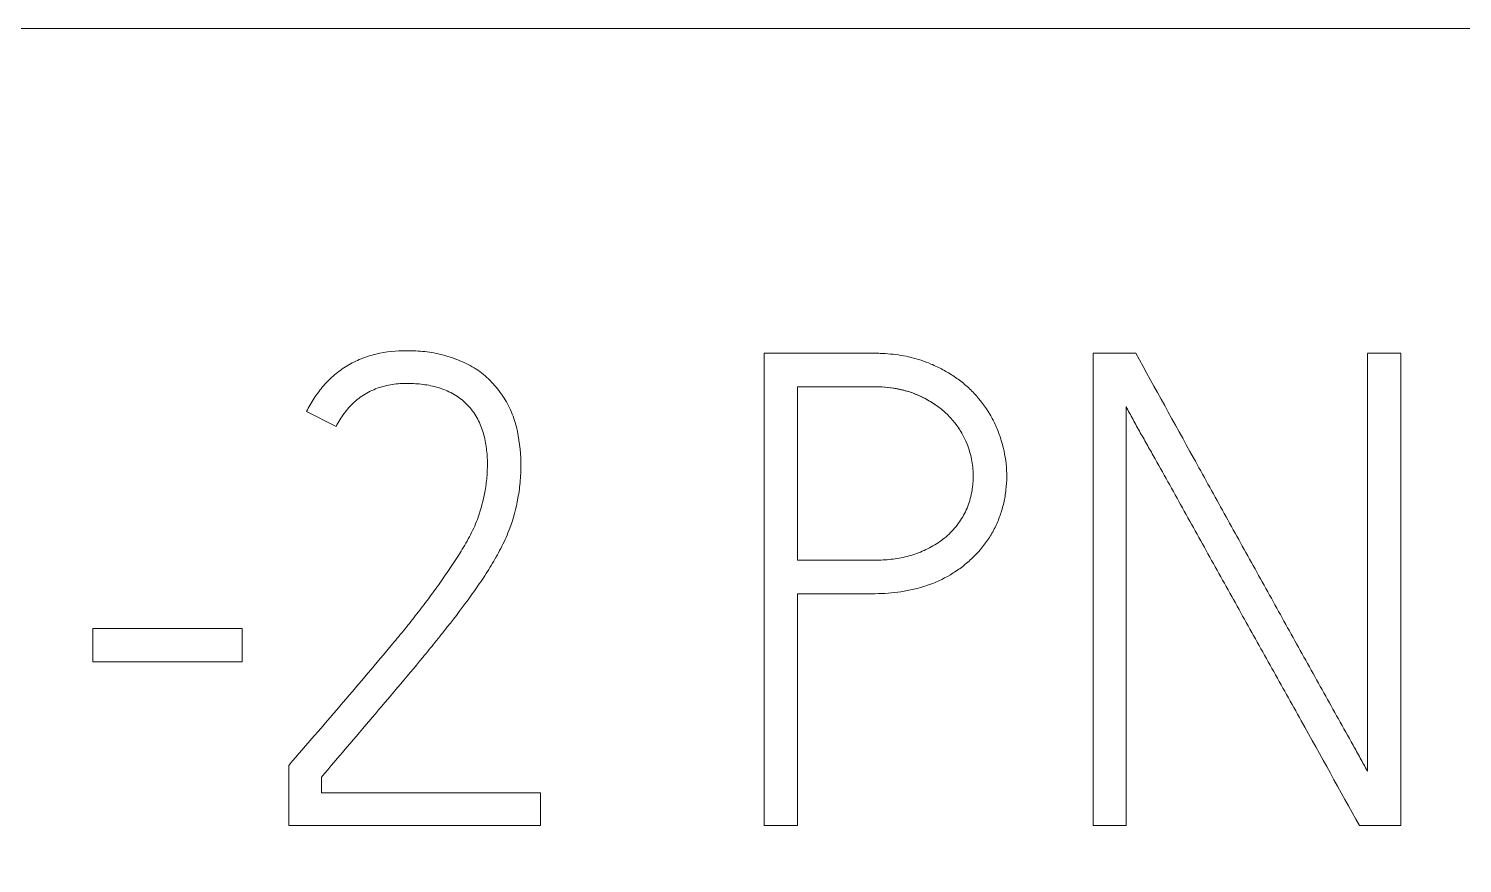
# Model space of a CAD drawing. Header units: millimetres. Extents: x 1359 to 3577, y 1336 to 3557.
# Drawn here: x 2579.568 to 2584.422, y 3327.255 to 3330.083 of the extents above; entities that cross this region are included whole.
import ezdxf

# ---------------------------------------------------------------- set-up
doc = ezdxf.new("R2010")
doc.units = ezdxf.units.MM
doc.set_wipeout_variables(frame=1)
doc.layers.add('000-PI-Oprema', color=30, linetype='Continuous', lineweight=5)

msp = doc.modelspace()

# ---------------------------------------------------------------- wipeouts: each hides what was drawn before it
msp.add_wipeout([(2556.5712, 3330.083), (2626.3712, 3330.083), (2626.3713, 3183.083), (2556.5713, 3183.083)])

# ---------------------------------------------------------------- next in the draw order: linework, layer by layer
at = {"layer": '000-PI-Oprema', "color": 0, "linetype": 'ByBlock', "lineweight": 0}
for p, q in [((2621.2652, 3330.083), (2561.6774, 3330.083)), ((2621.2652, 3330.083), (2561.6774, 3330.083)), ((2582.0579, 3328.9834), (2582.0579, 3327.383)), ((2582.0579, 3328.9834), (2582.0579, 3327.383)), ((2583.3165, 3328.983), (2583.1722, 3328.983)), ((2583.3165, 3328.983), (2583.1722, 3328.983)), ((2583.1722, 3328.9829), (2583.1722, 3327.383)), ((2583.1722, 3328.9829), (2583.1722, 3327.383)), ((2584.2137, 3328.983), (2584.1003, 3328.983)), ((2584.2137, 3328.983), (2584.1003, 3328.983)), ((2584.1003, 3328.9829), (2584.1003, 3327.5671)), ((2584.1003, 3328.9829), (2584.1003, 3327.5671)), ((2584.2137, 3327.383), (2584.2137, 3328.9829)), ((2584.2137, 3327.383), (2584.2137, 3328.9829)), ((2582.1713, 3328.2819), (2582.1713, 3328.87)), ((2582.1713, 3328.2819), (2582.1713, 3328.87)), ((2583.2832, 3327.383), (2583.2832, 3328.8033)), ((2583.2832, 3327.383), (2583.2832, 3328.8033)), ((2580.5086, 3328.7854), (2580.6087, 3328.7346)), ((2580.5086, 3328.7854), (2580.6087, 3328.7346)), ((2582.1713, 3327.383), (2582.1713, 3328.1685)), ((2582.1713, 3327.383), (2582.1713, 3328.1685)), ((2579.785, 3328.0511), (2579.785, 3327.9377)), ((2580.2912, 3328.0511), (2579.785, 3328.0511)), ((2579.785, 3328.0511), (2579.785, 3327.9377)), ((2580.2912, 3328.0511), (2579.785, 3328.0511)), ((2580.2912, 3327.9377), (2580.2912, 3328.0511)), ((2580.2912, 3327.9377), (2580.2912, 3328.0511)), ((2579.785, 3327.9377), (2580.2912, 3327.9377)), ((2579.785, 3327.9377), (2580.2912, 3327.9377)), ((2580.4619, 3327.6028), (2580.4485, 3327.587)), ((2580.4619, 3327.6028), (2580.4485, 3327.587)), ((2580.4485, 3327.587), (2580.4485, 3327.383)), ((2580.4485, 3327.587), (2580.4485, 3327.383)), ((2580.5595, 3327.4939), (2580.5595, 3327.5471)), ((2580.5595, 3327.4939), (2580.5595, 3327.5471)), ((2581.3014, 3327.4939), (2580.5595, 3327.4939)), ((2581.3014, 3327.4939), (2580.5595, 3327.4939)), ((2581.3014, 3327.383), (2581.3014, 3327.4939)), ((2581.3014, 3327.383), (2581.3014, 3327.4939)), ((2580.4485, 3327.383), (2581.3014, 3327.383)), ((2580.4485, 3327.383), (2581.3014, 3327.383)), ((2582.0579, 3327.383), (2582.1713, 3327.383)), ((2582.0579, 3327.383), (2582.1713, 3327.383)), ((2583.1722, 3327.383), (2583.2832, 3327.383)), ((2583.1722, 3327.383), (2583.2832, 3327.383)), ((2584.0738, 3327.383), (2584.2137, 3327.383)), ((2584.0738, 3327.383), (2584.2137, 3327.383))]:
    msp.add_line(p, q, dxfattribs=at)
for points, knots in [([(2580.8481, 3328.9919), (2580.8127, 3328.9919), (2580.7779, 3328.9885), (2580.7353, 3328.9782), (2580.7268, 3328.9759), (2580.7099, 3328.9706), (2580.7016, 3328.9676), (2580.6771, 3328.9577), (2580.6537, 3328.946), (2580.6317, 3328.9315), (2580.6174, 3328.9212), (2580.6104, 3328.9158), (2580.5904, 3328.8987), (2580.578, 3328.8863), (2580.5551, 3328.8599), (2580.5446, 3328.8458), (2580.5253, 3328.8164), (2580.5166, 3328.8012), (2580.5086, 3328.7854)], [0, 0, 0, 0, 0.25, 0.25, 0.3125, 0.3125, 0.375, 0.375, 0.5, 0.5625, 0.5625, 0.625, 0.625, 0.75, 0.75, 0.875, 0.875, 1, 1, 1, 1]), ([(2580.8481, 3328.9919), (2580.8127, 3328.9919), (2580.7779, 3328.9885), (2580.7353, 3328.9782), (2580.7268, 3328.9759), (2580.7099, 3328.9706), (2580.7016, 3328.9676), (2580.6771, 3328.9577), (2580.6537, 3328.946), (2580.6317, 3328.9315), (2580.6174, 3328.9212), (2580.6104, 3328.9158), (2580.5904, 3328.8987), (2580.578, 3328.8863), (2580.5551, 3328.8599), (2580.5446, 3328.8458), (2580.5253, 3328.8164), (2580.5166, 3328.8012), (2580.5086, 3328.7854)], [0, 0, 0, 0, 0.25, 0.25, 0.3125, 0.3125, 0.375, 0.375, 0.5, 0.5625, 0.5625, 0.625, 0.625, 0.75, 0.75, 0.875, 0.875, 1, 1, 1, 1]), ([(2581.2192, 3328.7334), (2581.2142, 3328.7533), (2581.2076, 3328.7725), (2581.1951, 3328.8003), (2581.1905, 3328.8093), (2581.1805, 3328.8271), (2581.1751, 3328.8359), (2581.1635, 3328.8528), (2581.1573, 3328.8609), (2581.1442, 3328.8764), (2581.1373, 3328.8838), (2581.123, 3328.8982), (2581.1156, 3328.9052), (2581.0997, 3328.9182), (2581.0913, 3328.9242), (2581.0653, 3328.9409), (2581.0471, 3328.9501), (2581.0092, 3328.9658), (2580.9894, 3328.9722), (2580.9597, 3328.9802), (2580.9498, 3328.9825), (2580.9297, 3328.9861), (2580.9196, 3328.9876), (2580.8892, 3328.991), (2580.8687, 3328.9919), (2580.8481, 3328.9919)], [0, 0, 0, 0, 0.125, 0.125, 0.1875, 0.1875, 0.25, 0.25, 0.3125, 0.3125, 0.375, 0.375, 0.4375, 0.4375, 0.5, 0.5, 0.625, 0.625, 0.75, 0.75, 0.8125, 0.8125, 0.875, 0.875, 1, 1, 1, 1]), ([(2581.2192, 3328.7334), (2581.2142, 3328.7533), (2581.2076, 3328.7725), (2581.1951, 3328.8003), (2581.1905, 3328.8093), (2581.1805, 3328.8271), (2581.1751, 3328.8359), (2581.1635, 3328.8528), (2581.1573, 3328.8609), (2581.1442, 3328.8764), (2581.1373, 3328.8838), (2581.123, 3328.8982), (2581.1156, 3328.9052), (2581.0997, 3328.9182), (2581.0913, 3328.9242), (2581.0653, 3328.9409), (2581.0471, 3328.9501), (2581.0092, 3328.9658), (2580.9894, 3328.9722), (2580.9597, 3328.9802), (2580.9498, 3328.9825), (2580.9297, 3328.9861), (2580.9196, 3328.9876), (2580.8892, 3328.991), (2580.8687, 3328.9919), (2580.8481, 3328.9919)], [0, 0, 0, 0, 0.125, 0.125, 0.1875, 0.1875, 0.25, 0.25, 0.3125, 0.3125, 0.375, 0.375, 0.4375, 0.4375, 0.5, 0.5, 0.625, 0.625, 0.75, 0.75, 0.8125, 0.8125, 0.875, 0.875, 1, 1, 1, 1]), ([(2582.623, 3328.9468), (2582.601, 3328.9562), (2582.5785, 3328.9635), (2582.5329, 3328.9745), (2582.5097, 3328.9783), (2582.4744, 3328.9817), (2582.4626, 3328.9825), (2582.4447, 3328.9831), (2582.4388, 3328.9833), (2582.4269, 3328.9834), (2582.4209, 3328.9834), (2582.3912, 3328.9834), (2582.2721, 3328.9834), (2582.1531, 3328.9834), (2582.0579, 3328.9834)], [0, 0, 0, 0, 0.125, 0.125, 0.25, 0.25, 0.3125, 0.3125, 0.34375, 0.34375, 0.375, 0.375, 0.5, 1, 1, 1, 1]), ([(2582.623, 3328.9468), (2582.601, 3328.9562), (2582.5785, 3328.9635), (2582.5329, 3328.9745), (2582.5097, 3328.9783), (2582.4744, 3328.9817), (2582.4626, 3328.9825), (2582.4447, 3328.9831), (2582.4388, 3328.9833), (2582.4269, 3328.9834), (2582.4209, 3328.9834), (2582.3912, 3328.9834), (2582.2721, 3328.9834), (2582.1531, 3328.9834), (2582.0579, 3328.9834)], [0, 0, 0, 0, 0.125, 0.125, 0.25, 0.25, 0.3125, 0.3125, 0.34375, 0.34375, 0.375, 0.375, 0.5, 1, 1, 1, 1]), ([(2582.1713, 3328.1685), (2582.2297, 3328.1685), (2582.3027, 3328.1685), (2582.383, 3328.1685), (2582.4049, 3328.1685), (2582.4195, 3328.1685), (2582.4268, 3328.1685), (2582.4633, 3328.1689), (2582.4924, 3328.1709), (2582.5358, 3328.1775), (2582.5502, 3328.1802), (2582.5718, 3328.1853), (2582.579, 3328.1872), (2582.5934, 3328.1913), (2582.6006, 3328.1935), (2582.6361, 3328.2055), (2582.6631, 3328.2178), (2582.7015, 3328.2405), (2582.7139, 3328.2488), (2582.7379, 3328.2669), (2582.7492, 3328.2765), (2582.7816, 3328.3069), (2582.8009, 3328.3293), (2582.8258, 3328.3668), (2582.8332, 3328.3797), (2582.8463, 3328.4062), (2582.8519, 3328.4198), (2582.8617, 3328.4476), (2582.8659, 3328.4618), (2582.8727, 3328.4909), (2582.8752, 3328.5055), (2582.8786, 3328.5349), (2582.8794, 3328.5496), (2582.8795, 3328.5791), (2582.8788, 3328.594), (2582.8741, 3328.6384), (2582.8678, 3328.6673), (2582.8541, 3328.7094), (2582.8488, 3328.7233), (2582.8367, 3328.7506), (2582.8163, 3328.79), (2582.7896, 3328.8253), (2582.7642, 3328.8525), (2582.7589, 3328.8579), (2582.7481, 3328.8681), (2582.7315, 3328.883), (2582.702, 3328.9051), (2582.6765, 3328.9203), (2582.6503, 3328.9344), (2582.6367, 3328.9409), (2582.623, 3328.9468)], [0, 0, 0, 0, 0.125, 0.15625, 0.171875, 0.171875, 0.1875, 0.1875, 0.25, 0.25, 0.28125, 0.28125, 0.296875, 0.296875, 0.3125, 0.3125, 0.375, 0.375, 0.40625, 0.40625, 0.4375, 0.4375, 0.5, 0.5, 0.53125, 0.53125, 0.5625, 0.5625, 0.59375, 0.59375, 0.625, 0.625, 0.65625, 0.65625, 0.6875, 0.6875, 0.75, 0.75, 0.78125, 0.78125, 0.8125, 0.875, 0.875, 0.890625, 0.890625, 0.90625, 0.9375, 0.96875, 0.96875, 1, 1, 1, 1]), ([(2582.1713, 3328.1685), (2582.2297, 3328.1685), (2582.3027, 3328.1685), (2582.383, 3328.1685), (2582.4049, 3328.1685), (2582.4195, 3328.1685), (2582.4268, 3328.1685), (2582.4633, 3328.1689), (2582.4924, 3328.1709), (2582.5358, 3328.1775), (2582.5502, 3328.1802), (2582.5718, 3328.1853), (2582.579, 3328.1872), (2582.5934, 3328.1913), (2582.6006, 3328.1935), (2582.6361, 3328.2055), (2582.6631, 3328.2178), (2582.7015, 3328.2405), (2582.7139, 3328.2488), (2582.7379, 3328.2669), (2582.7492, 3328.2765), (2582.7816, 3328.3069), (2582.8009, 3328.3293), (2582.8258, 3328.3668), (2582.8332, 3328.3797), (2582.8463, 3328.4062), (2582.8519, 3328.4198), (2582.8617, 3328.4476), (2582.8659, 3328.4618), (2582.8727, 3328.4909), (2582.8752, 3328.5055), (2582.8786, 3328.5349), (2582.8794, 3328.5496), (2582.8795, 3328.5791), (2582.8788, 3328.594), (2582.8741, 3328.6384), (2582.8678, 3328.6673), (2582.8541, 3328.7094), (2582.8488, 3328.7233), (2582.8367, 3328.7506), (2582.8163, 3328.79), (2582.7896, 3328.8253), (2582.7642, 3328.8525), (2582.7589, 3328.8579), (2582.7481, 3328.8681), (2582.7315, 3328.883), (2582.702, 3328.9051), (2582.6765, 3328.9203), (2582.6503, 3328.9344), (2582.6367, 3328.9409), (2582.623, 3328.9468)], [0, 0, 0, 0, 0.125, 0.15625, 0.171875, 0.171875, 0.1875, 0.1875, 0.25, 0.25, 0.28125, 0.28125, 0.296875, 0.296875, 0.3125, 0.3125, 0.375, 0.375, 0.40625, 0.40625, 0.4375, 0.4375, 0.5, 0.5, 0.53125, 0.53125, 0.5625, 0.5625, 0.59375, 0.59375, 0.625, 0.625, 0.65625, 0.65625, 0.6875, 0.6875, 0.75, 0.75, 0.78125, 0.78125, 0.8125, 0.875, 0.875, 0.890625, 0.890625, 0.90625, 0.9375, 0.96875, 0.96875, 1, 1, 1, 1]), ([(2584.1003, 3327.5671), (2584.0924, 3327.582), (2584.0843, 3327.5968), (2584.0681, 3327.6263), (2584.0599, 3327.6411), (2584.0353, 3327.6852), (2584.0188, 3327.7147), (2583.9696, 3327.803), (2583.9369, 3327.862), (2583.8876, 3327.9503), (2583.8712, 3327.9798), (2583.8384, 3328.0387), (2583.8221, 3328.0682), (2583.7733, 3328.1569), (2583.7405, 3328.2157), (2583.6749, 3328.3336), (2583.6422, 3328.3926), (2583.577, 3328.5106), (2583.4792, 3328.6877), (2583.3816, 3328.8649), (2583.3165, 3328.983)], [0, 0, 0, 0, 0.03125, 0.03125, 0.0625, 0.0625, 0.125, 0.125, 0.25, 0.25, 0.3125, 0.3125, 0.375, 0.375, 0.5, 0.5, 0.625, 0.625, 0.75, 1, 1, 1, 1]), ([(2584.1003, 3327.5671), (2584.0924, 3327.582), (2584.0843, 3327.5968), (2584.0681, 3327.6263), (2584.0599, 3327.6411), (2584.0353, 3327.6852), (2584.0188, 3327.7147), (2583.9696, 3327.803), (2583.9369, 3327.862), (2583.8876, 3327.9503), (2583.8712, 3327.9798), (2583.8384, 3328.0387), (2583.8221, 3328.0682), (2583.7733, 3328.1569), (2583.7405, 3328.2157), (2583.6749, 3328.3336), (2583.6422, 3328.3926), (2583.577, 3328.5106), (2583.4792, 3328.6877), (2583.3816, 3328.8649), (2583.3165, 3328.983)], [0, 0, 0, 0, 0.03125, 0.03125, 0.0625, 0.0625, 0.125, 0.125, 0.25, 0.25, 0.3125, 0.3125, 0.375, 0.375, 0.5, 0.5, 0.625, 0.625, 0.75, 1, 1, 1, 1]), ([(2580.6087, 3328.7346), (2580.6166, 3328.7502), (2580.6256, 3328.765), (2580.6409, 3328.7859), (2580.6464, 3328.7926), (2580.6579, 3328.8056), (2580.6641, 3328.8118), (2580.6835, 3328.8295), (2580.6975, 3328.8397), (2580.7203, 3328.8525), (2580.7282, 3328.8564), (2580.7443, 3328.8633), (2580.7607, 3328.8692), (2580.7776, 3328.8734), (2580.7948, 3328.8768), (2580.8035, 3328.8782), (2580.8297, 3328.881), (2580.847, 3328.8813), (2580.8817, 3328.8801), (2580.899, 3328.8786), (2580.9248, 3328.8743), (2580.9335, 3328.8725), (2580.9505, 3328.8683), (2580.9672, 3328.8633), (2580.9833, 3328.8567), (2580.999, 3328.8492), (2581.0068, 3328.845), (2581.029, 3328.831), (2581.0423, 3328.8201), (2581.0602, 3328.8012), (2581.0658, 3328.7945), (2581.0762, 3328.7804), (2581.081, 3328.7731), (2581.0896, 3328.7581), (2581.0935, 3328.7504), (2581.1004, 3328.7344), (2581.1034, 3328.7261), (2581.1086, 3328.7096), (2581.1106, 3328.7012), (2581.1142, 3328.6843), (2581.1157, 3328.6759), (2581.1195, 3328.6503), (2581.1209, 3328.633), (2581.1215, 3328.5983), (2581.1209, 3328.581), (2581.118, 3328.5466), (2581.1157, 3328.5294), (2581.1123, 3328.5123)], [0, 0, 0, 0, 0.0625, 0.0625, 0.09375, 0.09375, 0.125, 0.125, 0.1875, 0.1875, 0.21875, 0.21875, 0.25, 0.28125, 0.28125, 0.3125, 0.3125, 0.375, 0.375, 0.4375, 0.4375, 0.46875, 0.46875, 0.5, 0.53125, 0.53125, 0.5625, 0.5625, 0.625, 0.625, 0.65625, 0.65625, 0.6875, 0.6875, 0.71875, 0.71875, 0.75, 0.75, 0.78125, 0.78125, 0.8125, 0.8125, 0.875, 0.875, 0.9375, 0.9375, 1, 1, 1, 1]), ([(2580.6087, 3328.7346), (2580.6166, 3328.7502), (2580.6256, 3328.765), (2580.6409, 3328.7859), (2580.6464, 3328.7926), (2580.6579, 3328.8056), (2580.6641, 3328.8118), (2580.6835, 3328.8295), (2580.6975, 3328.8397), (2580.7203, 3328.8525), (2580.7282, 3328.8564), (2580.7443, 3328.8633), (2580.7607, 3328.8692), (2580.7776, 3328.8734), (2580.7948, 3328.8768), (2580.8035, 3328.8782), (2580.8297, 3328.881), (2580.847, 3328.8813), (2580.8817, 3328.8801), (2580.899, 3328.8786), (2580.9248, 3328.8743), (2580.9335, 3328.8725), (2580.9505, 3328.8683), (2580.9672, 3328.8633), (2580.9833, 3328.8567), (2580.999, 3328.8492), (2581.0068, 3328.845), (2581.029, 3328.831), (2581.0423, 3328.8201), (2581.0602, 3328.8012), (2581.0658, 3328.7945), (2581.0762, 3328.7804), (2581.081, 3328.7731), (2581.0896, 3328.7581), (2581.0935, 3328.7504), (2581.1004, 3328.7344), (2581.1034, 3328.7261), (2581.1086, 3328.7096), (2581.1106, 3328.7012), (2581.1142, 3328.6843), (2581.1157, 3328.6759), (2581.1195, 3328.6503), (2581.1209, 3328.633), (2581.1215, 3328.5983), (2581.1209, 3328.581), (2581.118, 3328.5466), (2581.1157, 3328.5294), (2581.1123, 3328.5123)], [0, 0, 0, 0, 0.0625, 0.0625, 0.09375, 0.09375, 0.125, 0.125, 0.1875, 0.1875, 0.21875, 0.21875, 0.25, 0.28125, 0.28125, 0.3125, 0.3125, 0.375, 0.375, 0.4375, 0.4375, 0.46875, 0.46875, 0.5, 0.53125, 0.53125, 0.5625, 0.5625, 0.625, 0.625, 0.65625, 0.65625, 0.6875, 0.6875, 0.71875, 0.71875, 0.75, 0.75, 0.78125, 0.78125, 0.8125, 0.8125, 0.875, 0.875, 0.9375, 0.9375, 1, 1, 1, 1]), ([(2582.1713, 3328.87), (2582.2258, 3328.87), (2582.3075, 3328.87), (2582.3893, 3328.87), (2582.4233, 3328.87), (2582.4301, 3328.87), (2582.4438, 3328.8697), (2582.4506, 3328.8695), (2582.471, 3328.8682), (2582.4845, 3328.8667), (2582.5245, 3328.8603), (2582.5505, 3328.8533), (2582.6008, 3328.8318), (2582.6245, 3328.8187), (2582.6571, 3328.7948), (2582.6675, 3328.7861), (2582.6872, 3328.767), (2582.6963, 3328.7569), (2582.713, 3328.7357), (2582.7206, 3328.7245), (2582.7341, 3328.7009), (2582.74, 3328.6885), (2582.7449, 3328.6757)], [0, 0, 0, 0, 0.25, 0.375, 0.375, 0.40625, 0.40625, 0.4375, 0.4375, 0.5, 0.5, 0.625, 0.625, 0.75, 0.75, 0.8125, 0.8125, 0.875, 0.875, 0.9375, 0.9375, 1, 1, 1, 1]), ([(2582.7449, 3328.6757), (2582.7351, 3328.7014), (2582.7216, 3328.7248), (2582.7005, 3328.7516), (2582.6961, 3328.7569), (2582.6869, 3328.767), (2582.6821, 3328.7719), (2582.6674, 3328.7861), (2582.657, 3328.7949), (2582.635, 3328.811), (2582.6233, 3328.8184), (2582.5994, 3328.8317), (2582.5871, 3328.8377), (2582.562, 3328.8483), (2582.549, 3328.8528), (2582.5291, 3328.8582), (2582.5224, 3328.8599), (2582.509, 3328.8627), (2582.4888, 3328.8664), (2582.4686, 3328.8684), (2582.4484, 3328.8696), (2582.4416, 3328.8698), (2582.4281, 3328.87), (2582.4214, 3328.87), (2582.3876, 3328.87), (2582.3065, 3328.87), (2582.2254, 3328.87), (2582.1713, 3328.87)], [0, 0, 0, 0, 0.125, 0.125, 0.15625, 0.15625, 0.1875, 0.1875, 0.25, 0.25, 0.3125, 0.3125, 0.375, 0.375, 0.4375, 0.4375, 0.46875, 0.46875, 0.5, 0.5625, 0.5625, 0.59375, 0.59375, 0.625, 0.625, 0.75, 1, 1, 1, 1]), ([(2582.1713, 3328.87), (2582.2258, 3328.87), (2582.3075, 3328.87), (2582.3893, 3328.87), (2582.4233, 3328.87), (2582.4301, 3328.87), (2582.4438, 3328.8697), (2582.4506, 3328.8695), (2582.471, 3328.8682), (2582.4845, 3328.8667), (2582.5245, 3328.8603), (2582.5505, 3328.8533), (2582.6008, 3328.8318), (2582.6245, 3328.8187), (2582.6571, 3328.7948), (2582.6675, 3328.7861), (2582.6872, 3328.767), (2582.6963, 3328.7569), (2582.713, 3328.7357), (2582.7206, 3328.7245), (2582.7341, 3328.7009), (2582.74, 3328.6885), (2582.7449, 3328.6757)], [0, 0, 0, 0, 0.25, 0.375, 0.375, 0.40625, 0.40625, 0.4375, 0.4375, 0.5, 0.5, 0.625, 0.625, 0.75, 0.75, 0.8125, 0.8125, 0.875, 0.875, 0.9375, 0.9375, 1, 1, 1, 1]), ([(2582.7449, 3328.6757), (2582.7351, 3328.7014), (2582.7216, 3328.7248), (2582.7005, 3328.7516), (2582.6961, 3328.7569), (2582.6869, 3328.767), (2582.6821, 3328.7719), (2582.6674, 3328.7861), (2582.657, 3328.7949), (2582.635, 3328.811), (2582.6233, 3328.8184), (2582.5994, 3328.8317), (2582.5871, 3328.8377), (2582.562, 3328.8483), (2582.549, 3328.8528), (2582.5291, 3328.8582), (2582.5224, 3328.8599), (2582.509, 3328.8627), (2582.4888, 3328.8664), (2582.4686, 3328.8684), (2582.4484, 3328.8696), (2582.4416, 3328.8698), (2582.4281, 3328.87), (2582.4214, 3328.87), (2582.3876, 3328.87), (2582.3065, 3328.87), (2582.2254, 3328.87), (2582.1713, 3328.87)], [0, 0, 0, 0, 0.125, 0.125, 0.15625, 0.15625, 0.1875, 0.1875, 0.25, 0.25, 0.3125, 0.3125, 0.375, 0.375, 0.4375, 0.4375, 0.46875, 0.46875, 0.5, 0.5625, 0.5625, 0.59375, 0.59375, 0.625, 0.625, 0.75, 1, 1, 1, 1]), ([(2583.2832, 3328.8033), (2583.2909, 3328.7882), (2583.2989, 3328.7733), (2583.3151, 3328.7436), (2583.3234, 3328.7288), (2583.34, 3328.6993), (2583.3484, 3328.6846), (2583.365, 3328.6551), (2583.3733, 3328.6404), (2583.4148, 3328.5665), (2583.4476, 3328.5073), (2583.5135, 3328.3889), (2583.5464, 3328.3297), (2583.6121, 3328.2113), (2583.6451, 3328.1521), (2583.7112, 3328.0339), (2583.7444, 3327.9748), (2583.8104, 3327.8565), (2583.8433, 3327.7973), (2583.9421, 3327.6197), (2584.0079, 3327.5013), (2584.0738, 3327.383)], [0, 0, 0, 0, 0.03125, 0.03125, 0.0625, 0.0625, 0.09375, 0.09375, 0.125, 0.125, 0.25, 0.25, 0.375, 0.375, 0.5, 0.5, 0.625, 0.625, 0.75, 0.75, 1, 1, 1, 1]), ([(2583.2832, 3328.8033), (2583.2909, 3328.7882), (2583.2989, 3328.7733), (2583.3151, 3328.7436), (2583.3234, 3328.7288), (2583.34, 3328.6993), (2583.3484, 3328.6846), (2583.365, 3328.6551), (2583.3733, 3328.6404), (2583.4148, 3328.5665), (2583.4476, 3328.5073), (2583.5135, 3328.3889), (2583.5464, 3328.3297), (2583.6121, 3328.2113), (2583.6451, 3328.1521), (2583.7112, 3328.0339), (2583.7444, 3327.9748), (2583.8104, 3327.8565), (2583.8433, 3327.7973), (2583.9421, 3327.6197), (2584.0079, 3327.5013), (2584.0738, 3327.383)], [0, 0, 0, 0, 0.03125, 0.03125, 0.0625, 0.0625, 0.09375, 0.09375, 0.125, 0.125, 0.25, 0.25, 0.375, 0.375, 0.5, 0.5, 0.625, 0.625, 0.75, 0.75, 1, 1, 1, 1]), ([(2581.2245, 3328.4924), (2581.2283, 3328.5124), (2581.2309, 3328.5325), (2581.2342, 3328.5729), (2581.2349, 3328.5931), (2581.234, 3328.654), (2581.2287, 3328.694), (2581.2192, 3328.7334)], [0, 0, 0, 0, 0.25, 0.25, 0.5, 0.5, 1, 1, 1, 1]), ([(2581.2245, 3328.4924), (2581.2283, 3328.5124), (2581.2309, 3328.5325), (2581.2342, 3328.5729), (2581.2349, 3328.5931), (2581.234, 3328.654), (2581.2287, 3328.694), (2581.2192, 3328.7334)], [0, 0, 0, 0, 0.25, 0.25, 0.5, 0.5, 1, 1, 1, 1]), ([(2582.7449, 3328.6757), (2582.7516, 3328.6588), (2582.7593, 3328.633), (2582.7634, 3328.6065), (2582.7653, 3328.5887), (2582.7659, 3328.5796), (2582.7663, 3328.5525), (2582.7649, 3328.5346), (2582.7603, 3328.5083), (2582.7583, 3328.4995), (2582.7535, 3328.4822), (2582.7507, 3328.4735), (2582.7411, 3328.4482), (2582.733, 3328.4322), (2582.7183, 3328.4098), (2582.713, 3328.4025), (2582.7014, 3328.3885), (2582.6953, 3328.3818), (2582.6825, 3328.369), (2582.6759, 3328.3629), (2582.6619, 3328.3515), (2582.6546, 3328.3462), (2582.6394, 3328.3361), (2582.6316, 3328.3314), (2582.6157, 3328.3227), (2582.6076, 3328.3187), (2582.5911, 3328.3113), (2582.5828, 3328.3078), (2582.5659, 3328.3015), (2582.5573, 3328.2988), (2582.5397, 3328.294), (2582.5308, 3328.292), (2582.5129, 3328.2885), (2582.504, 3328.2871), (2582.4771, 3328.2837), (2582.4591, 3328.2825), (2582.4322, 3328.2819), (2582.4232, 3328.2819), (2582.4052, 3328.2819), (2582.3242, 3328.2819), (2582.2433, 3328.2819), (2582.1713, 3328.2819)], [0, 0, 0, 0, 0.0625, 0.09375, 0.09375, 0.125, 0.125, 0.1875, 0.1875, 0.21875, 0.21875, 0.25, 0.25, 0.3125, 0.3125, 0.34375, 0.34375, 0.375, 0.375, 0.40625, 0.40625, 0.4375, 0.4375, 0.46875, 0.46875, 0.5, 0.5, 0.53125, 0.53125, 0.5625, 0.5625, 0.59375, 0.59375, 0.625, 0.625, 0.6875, 0.6875, 0.71875, 0.71875, 0.75, 1, 1, 1, 1]), ([(2582.7449, 3328.6757), (2582.7516, 3328.6588), (2582.7593, 3328.633), (2582.7634, 3328.6065), (2582.7653, 3328.5887), (2582.7659, 3328.5796), (2582.7663, 3328.5525), (2582.7649, 3328.5346), (2582.7603, 3328.5083), (2582.7583, 3328.4995), (2582.7535, 3328.4822), (2582.7507, 3328.4735), (2582.7411, 3328.4482), (2582.733, 3328.4322), (2582.7183, 3328.4098), (2582.713, 3328.4025), (2582.7014, 3328.3885), (2582.6953, 3328.3818), (2582.6825, 3328.369), (2582.6759, 3328.3629), (2582.6619, 3328.3515), (2582.6546, 3328.3462), (2582.6394, 3328.3361), (2582.6316, 3328.3314), (2582.6157, 3328.3227), (2582.6076, 3328.3187), (2582.5911, 3328.3113), (2582.5828, 3328.3078), (2582.5659, 3328.3015), (2582.5573, 3328.2988), (2582.5397, 3328.294), (2582.5308, 3328.292), (2582.5129, 3328.2885), (2582.504, 3328.2871), (2582.4771, 3328.2837), (2582.4591, 3328.2825), (2582.4322, 3328.2819), (2582.4232, 3328.2819), (2582.4052, 3328.2819), (2582.3242, 3328.2819), (2582.2433, 3328.2819), (2582.1713, 3328.2819)], [0, 0, 0, 0, 0.0625, 0.09375, 0.09375, 0.125, 0.125, 0.1875, 0.1875, 0.21875, 0.21875, 0.25, 0.25, 0.3125, 0.3125, 0.34375, 0.34375, 0.375, 0.375, 0.40625, 0.40625, 0.4375, 0.4375, 0.46875, 0.46875, 0.5, 0.5, 0.53125, 0.53125, 0.5625, 0.5625, 0.59375, 0.59375, 0.625, 0.625, 0.6875, 0.6875, 0.71875, 0.71875, 0.75, 1, 1, 1, 1]), ([(2581.0904, 3328.4282), (2581.083, 3328.4075), (2581.0739, 3328.3877), (2581.054, 3328.3493), (2581.0432, 3328.3306), (2581.0092, 3328.2755), (2580.9851, 3328.2396), (2580.9475, 3328.1866), (2580.9346, 3328.1691), (2580.9087, 3328.1343), (2580.8955, 3328.117), (2580.8689, 3328.0828), (2580.8555, 3328.0658), (2580.8282, 3328.032), (2580.8143, 3328.0154), (2580.7725, 3327.9654), (2580.7447, 3327.9321), (2580.6887, 3327.8658), (2580.6605, 3327.8328), (2580.6041, 3327.7668), (2580.5758, 3327.7339), (2580.5189, 3327.6683), (2580.4903, 3327.6357), (2580.4619, 3327.6028)], [0, 0, 0, 0, 0.0625, 0.0625, 0.125, 0.125, 0.25, 0.25, 0.3125, 0.3125, 0.375, 0.375, 0.4375, 0.4375, 0.5, 0.5, 0.625, 0.625, 0.75, 0.75, 0.875, 0.875, 1, 1, 1, 1]), ([(2581.0904, 3328.4282), (2581.083, 3328.4075), (2581.0739, 3328.3877), (2581.054, 3328.3493), (2581.0432, 3328.3306), (2581.0092, 3328.2755), (2580.9851, 3328.2396), (2580.9475, 3328.1866), (2580.9346, 3328.1691), (2580.9087, 3328.1343), (2580.8955, 3328.117), (2580.8689, 3328.0828), (2580.8555, 3328.0658), (2580.8282, 3328.032), (2580.8143, 3328.0154), (2580.7725, 3327.9654), (2580.7447, 3327.9321), (2580.6887, 3327.8658), (2580.6605, 3327.8328), (2580.6041, 3327.7668), (2580.5758, 3327.7339), (2580.5189, 3327.6683), (2580.4903, 3327.6357), (2580.4619, 3327.6028)], [0, 0, 0, 0, 0.0625, 0.0625, 0.125, 0.125, 0.25, 0.25, 0.3125, 0.3125, 0.375, 0.375, 0.4375, 0.4375, 0.5, 0.5, 0.625, 0.625, 0.75, 0.75, 0.875, 0.875, 1, 1, 1, 1]), ([(2580.5595, 3327.5471), (2580.6167, 3327.6146), (2580.674, 3327.6821), (2580.7601, 3327.7831), (2580.7889, 3327.8167), (2580.8459, 3327.8844), (2580.8884, 3327.9353), (2580.9303, 3327.9868), (2580.9581, 3328.0212), (2580.9719, 3328.0384), (2581.0129, 3328.0906), (2581.0397, 3328.1258), (2581.0782, 3328.1796), (2581.0908, 3328.1976), (2581.1153, 3328.2342), (2581.1272, 3328.2527), (2581.1497, 3328.2905), (2581.1604, 3328.3097), (2581.1801, 3328.3492), (2581.1892, 3328.3694), (2581.1969, 3328.3904)], [0, 0, 0, 0, 0.25, 0.25, 0.375, 0.375, 0.5, 0.5625, 0.5625, 0.625, 0.625, 0.75, 0.75, 0.8125, 0.8125, 0.875, 0.875, 0.9375, 0.9375, 1, 1, 1, 1]), ([(2580.5595, 3327.5471), (2580.6167, 3327.6146), (2580.674, 3327.6821), (2580.7601, 3327.7831), (2580.7889, 3327.8167), (2580.8459, 3327.8844), (2580.8884, 3327.9353), (2580.9303, 3327.9868), (2580.9581, 3328.0212), (2580.9719, 3328.0384), (2581.0129, 3328.0906), (2581.0397, 3328.1258), (2581.0782, 3328.1796), (2581.0908, 3328.1976), (2581.1153, 3328.2342), (2581.1272, 3328.2527), (2581.1497, 3328.2905), (2581.1604, 3328.3097), (2581.1801, 3328.3492), (2581.1892, 3328.3694), (2581.1969, 3328.3904)], [0, 0, 0, 0, 0.25, 0.25, 0.375, 0.375, 0.5, 0.5625, 0.5625, 0.625, 0.625, 0.75, 0.75, 0.8125, 0.8125, 0.875, 0.875, 0.9375, 0.9375, 1, 1, 1, 1])]:
    msp.add_open_spline(points, degree=3, knots=knots, dxfattribs=at)
for points in [[(2581.1123, 3328.5123), (2581.1071, 3328.4838), (2581.0997, 3328.4557), (2581.0904, 3328.4282)], [(2581.1123, 3328.5123), (2581.1071, 3328.4838), (2581.0997, 3328.4557), (2581.0904, 3328.4282)], [(2581.2245, 3328.4924), (2581.2184, 3328.4577), (2581.2095, 3328.4234), (2581.1969, 3328.3904)], [(2581.1969, 3328.3904), (2581.2095, 3328.4234), (2581.2184, 3328.4577), (2581.2245, 3328.4924)], [(2581.2245, 3328.4924), (2581.2184, 3328.4577), (2581.2095, 3328.4234), (2581.1969, 3328.3904)], [(2581.1969, 3328.3904), (2581.2095, 3328.4234), (2581.2184, 3328.4577), (2581.2245, 3328.4924)]]:
    msp.add_open_spline(points, degree=3, dxfattribs=at)

doc.saveas('drawing.dxf')
